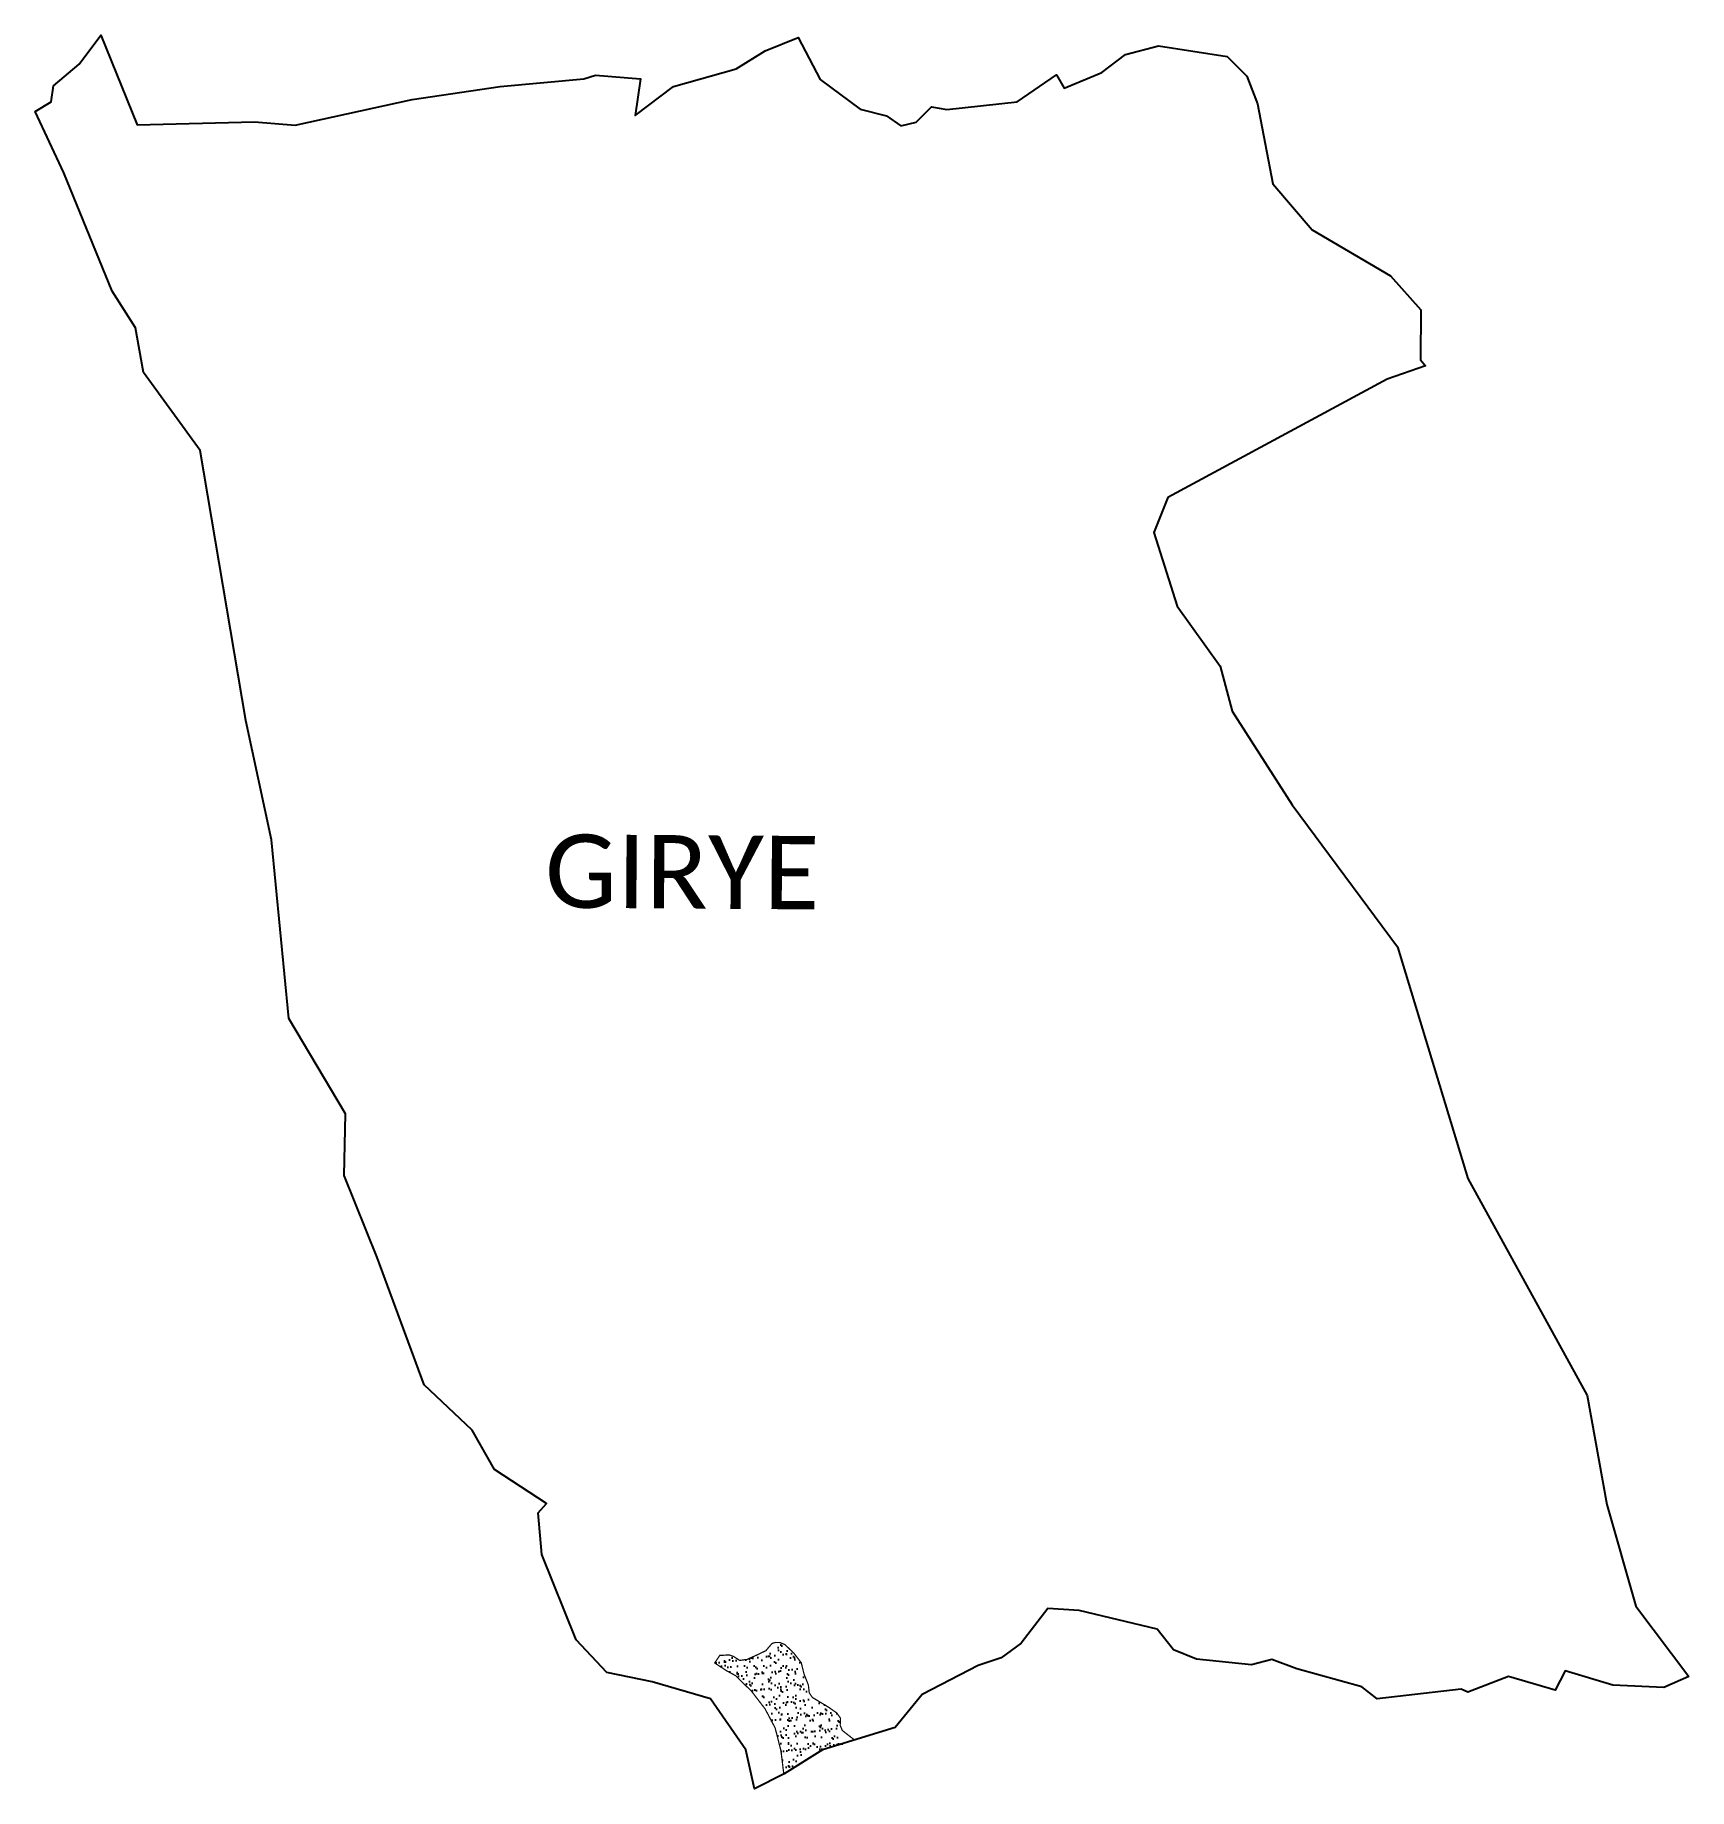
# Model space of a CAD drawing. Header units: metres. Extents: x 321121 to 325188, y 1822391 to 1826704.
import ezdxf

# ---------------------------------------------------------------- set-up
doc = ezdxf.new("R2010")
doc.units = ezdxf.units.M
doc.header["$MEASUREMENT"] = 0
for name, color, linetype in [('SAND DUNES', 42, 'Continuous'), ('village', 3, 'Continuous'), ('VILLAGE NAME', 250, 'Continuous')]:
    doc.layers.add(name, color=color, linetype=linetype)
doc.styles.get("Standard").update_dxf_attribs({"font": 'simplex.shx'})

msp = doc.modelspace()

# ---------------------------------------------------------------- hatches: boundary and pattern name
at = {"layer": 'SAND DUNES'}
h = msp.add_hatch(dxfattribs=at)
h.set_pattern_fill('AR-SAND', color=256, scale=0.603062, angle=-0.3232)
h.set_pattern_definition([(37.17679, (306931.287, 1810319.746), (-0.79841, 29.51964), [0, -23.28303, 0, -26.04023, 0, -24.891397]), (7.17679, (306931.287, 1810319.746), (27.35248, 43.07541), [0, -12.560582, 0, -20.985362, 0, -8.041836]), (327.17679, (306912.447, 1810319.852), (47.701498, -0.18242), [0, -7.65889, 0, -27.572008, 0, -35.99679]), (317.1768, (306912.447, 1810319.852), (46.12232, 13.18406), [0, -3.829446, 0, -18.074983, 0, -20.679006])])
h.paths.add_polyline_path([(322821.1, 1822682.1), (322792.6, 1822700.7), (322805.2, 1822719.3), (322828.5, 1822720.5), (322839.3, 1822716.6), (322854.1, 1822707), (322872.1, 1822709.4), (322895.5, 1822719.9), (322918.5, 1822730.9), (322933.6, 1822748.7), (322942.1, 1822751.2), (322952.7, 1822751), (322965.3, 1822746), (322987.4, 1822724.7), (323005.6, 1822701.2), (323012.4, 1822673.2), (323023, 1822646.5), (323025.2, 1822627.4), (323032.6, 1822616.1), (323073.1, 1822591.6), (323092.7, 1822577.8), (323102, 1822564.9), (323101.2, 1822547.5), (323106.5, 1822534.7), (323121.4, 1822523.1), (323136.3, 1822511.5), (323057.9, 1822486.9), (322962.5, 1822428), (322955.6, 1822484.7), (322941.2, 1822541.2), (322916.5, 1822587.9), (322882.9, 1822631.6), (322843.8, 1822669.6)])

# ---------------------------------------------------------------- linework, layer by layer
at = {"layer": 'SAND DUNES', "const_width": 3.02, "flags": 128}
msp.add_lwpolyline([(322821.1, 1822682.1), (322792.6, 1822700.7), (322805.2, 1822719.3), (322828.5, 1822720.5), (322839.3, 1822716.6), (322854.1, 1822707), (322872.1, 1822709.4), (322895.5, 1822719.9), (322918.5, 1822730.9), (322933.6, 1822748.7), (322942.1, 1822751.2), (322952.7, 1822751), (322965.3, 1822746), (322987.4, 1822724.7), (323005.6, 1822701.2), (323012.4, 1822673.2), (323023, 1822646.5), (323025.2, 1822627.4), (323032.6, 1822616.1), (323073.1, 1822591.6), (323092.7, 1822577.8), (323102, 1822564.9), (323101.2, 1822547.5), (323106.5, 1822534.7), (323121.4, 1822523.1), (323136.3, 1822511.5), (323136.3, 1822511.5), (323057.9, 1822486.9), (322962.5, 1822428), (322955.6, 1822484.7), (322941.2, 1822541.2), (322916.5, 1822587.9), (322882.9, 1822631.6), (322843.8, 1822669.6)], close=True, dxfattribs=at)
at = {"layer": 'village', "color": 3, "true_color": 0x00ff00}
msp.add_polyline3d([(325188.3, 1822667.8, 0), (325126.2, 1822640.6, 0), (325000.8, 1822646.1, 0), (324883.9, 1822681.7, 0), (324859.5, 1822633.7, 0), (324744.5, 1822667.3, 0), (324644.2, 1822628.7, 0), (324628.2, 1822636.4, 0), (324421.9, 1822612.6, 0), (324383.8, 1822642.2, 0), (324224.2, 1822686.3, 0), (324162.9, 1822709.3, 0), (324112.8, 1822696.3, 0), (323977, 1822710, 0), (323921, 1822733.2, 0), (323880.6, 1822783.7, 0), (323688.9, 1822829.4, 0), (323611.6, 1822834.8, 0), (323546, 1822749.2, 0), (323497.4, 1822713.1, 0), (323440.9, 1822694.1, 0), (323302.5, 1822623.5, 0), (323236.4, 1822542.1, 0), (323057.9, 1822486.9, 0), (322963.7, 1822428.4, 0), (322890.5, 1822391, 0), (322869.4, 1822487.5, 0), (322782, 1822612.6, 0), (322639.2, 1822654.5, 0), (322527.1, 1822677.4, 0), (322451.7, 1822757.8, 0), (322367.9, 1822967.5, 0), (322358.3, 1823069.8, 0), (322379.2, 1823093.1, 0), (322250.9, 1823176.4, 0), (322196.4, 1823273, 0), (322078.5, 1823384.5, 0), (321962.4, 1823697.4, 0), (321881.2, 1823899.5, 0), (321885, 1824050.8, 0), (321745.7, 1824285.5, 0), (321703.2, 1824725.2, 0), (321639.4, 1825018.3, 0), (321527.7, 1825682.2, 0), (321387.9, 1825874, 0), (321368.5, 1825983.8, 0), (321311.1, 1826073.7, 0), (321192.6, 1826364.7, 0), (321121.5, 1826516, 0), (321161.3, 1826539.5, 0), (321166.5, 1826578.7, 0), (321230.3, 1826632, 0), (321283.1, 1826703.7, 0), (321372.3, 1826483.3, 0), (321660.7, 1826490.4, 0), (321761.3, 1826481.9, 0), (322049.1, 1826545, 0), (322265.2, 1826577.1, 0), (322470.8, 1826595.9, 0), (322499.2, 1826604.7, 0), (322610, 1826596.4, 0), (322596.8, 1826505.5, 0), (322691.3, 1826577, 0), (322845.7, 1826620.3, 0), (322916.6, 1826664.7, 0), (322997.8, 1826697.3, 0), (323052.2, 1826594.2, 0), (323150, 1826521.3, 0), (323214.9, 1826504.7, 0), (323250, 1826480.2, 0), (323288, 1826489.7, 0), (323325.7, 1826527, 0), (323363.8, 1826520.6, 0), (323536.7, 1826539.6, 0), (323632.9, 1826605.5, 0), (323652, 1826573.3, 0), (323744.8, 1826611.4, 0), (323802.5, 1826655.7, 0), (323884.3, 1826677.2, 0), (324053.1, 1826651.1, 0), (324101.5, 1826602.9, 0), (324127.3, 1826534.6, 0), (324164.7, 1826337.6, 0), (324261.5, 1826224.4, 0), (324454.5, 1826111.4, 0), (324529.3, 1826027.9, 0), (324527.9, 1825905.5, 0), (324540.2, 1825890.3, 0), (324446.6, 1825857.8, 0), (323907.2, 1825566.3, 0), (323872.7, 1825480.6, 0), (323929.5, 1825299.7, 0), (324035.2, 1825152.2, 0), (324065.3, 1825041, 0), (324212.8, 1824810.7, 0), (324472, 1824461.4, 0), (324644.9, 1823891.8, 0), (324938.2, 1823358.2, 0), (324986.8, 1823090.4, 0), (325057.6, 1822840.2, 0)], close=True, dxfattribs=at)

# ---------------------------------------------------------------- texts
at = {"layer": 'VILLAGE NAME', "insert": (322375.9, 1824738.5), "char_height": 180.345, "attachment_point": 1, "rotation": 359.6139}
msp.add_mtext_dynamic_manual_height_columns('{\\fCalibri|b0|i0|c0|p34;GIRYE}', width=1115.443, gutter_width=901.7, heights=[0], dxfattribs=at)

doc.saveas('drawing.dxf')
